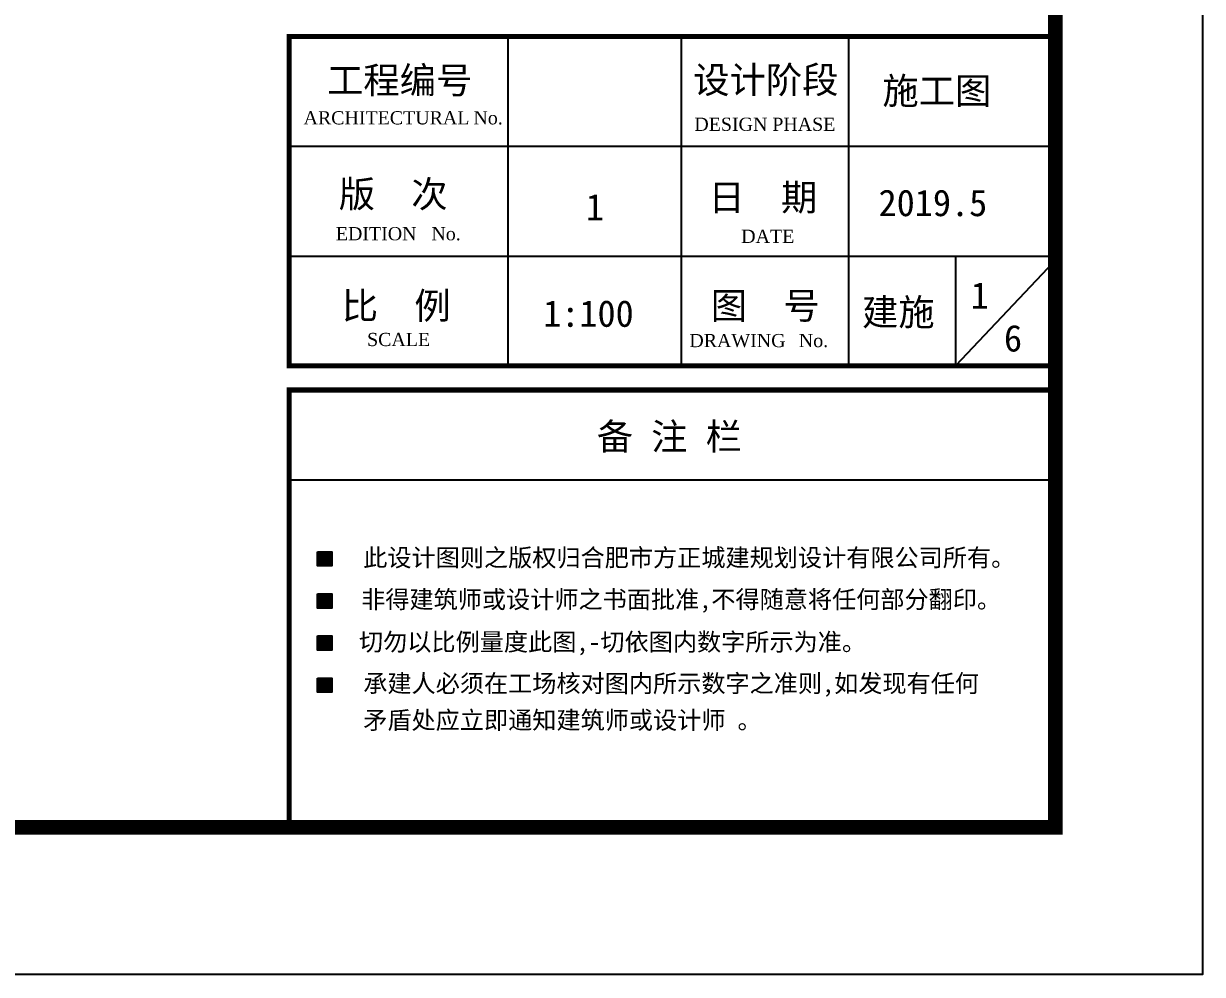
# Model space of a CAD drawing. Extents: x 962303 to 1579583, y -174742 to 224716.
# Drawn here: x 1400623 to 1408633, y 140258 to 146719 of the extents above; entities that cross this region are included whole.
import ezdxf

# ---------------------------------------------------------------- set-up
doc = ezdxf.new("R2010")
doc.units = 0
doc.header["$LTSCALE"] = 1000
doc.header["$MEASUREMENT"] = 0
for name, color, linetype in [('1', 140, 'Continuous'), ('PUB_TEXT', 7, 'Continuous'), ('PUB_TITLE', 4, 'Continuous')]:
    doc.layers.add(name, color=color, linetype=linetype)
doc.styles.add('GHF', font='times.ttf')
doc.styles.add('STYLE1', font='simhei.ttf', dxfattribs={"width": 0.8})

# ---------------------------------------------------------------- blocks, each defined once
blk = doc.blocks.new('*U11')
at = {"layer": 'PUB_TEXT', "style": 'STYLE1'}
blk.add_text('备 注 栏', height=180, dxfattribs=at).set_placement((503975.6, -819746.6))

msp = doc.modelspace()

# ---------------------------------------------------------------- hatches: boundary and pattern name
for points in [[(1402621, 143033.9), (1402717.1, 143033.9), (1402717.1, 143129.9), (1402621, 143129.9)], [(1402621, 142747.9), (1402717.1, 142747.9), (1402717.1, 142843.9), (1402621, 142843.9)], [(1402621, 142462), (1402717.1, 142462), (1402717.1, 142557.9), (1402621, 142557.9)], [(1402621, 142176), (1402717.1, 142176), (1402717.1, 142272), (1402621, 142272)]]:
    msp.add_hatch(color=256).paths.add_polyline_path(points)

# ---------------------------------------------------------------- linework, layer by layer
for points in [[(1402621, 143129.9), (1402717.1, 143129.9), (1402717.1, 143033.9), (1402621, 143033.9)], [(1402621, 142843.9), (1402717.1, 142843.9), (1402717.1, 142747.9), (1402621, 142747.9)], [(1402621, 142557.9), (1402717.1, 142557.9), (1402717.1, 142462), (1402621, 142462)], [(1402621, 142272), (1402717.1, 142272), (1402717.1, 142176), (1402621, 142176)]]:
    msp.add_lwpolyline(points, close=True)
at = {"layer": '1'}
msp.add_line((1402879, 144229.7), (1407660, 144229.7), dxfattribs=at)
at = {"layer": 'PUB_TITLE', "color": 4}
for p, q in [((1402427.9, 146631.9), (1407660, 146631.9)), ((1402427.9, 146631.9), (1407660, 146631.9)), ((1403914.1, 146631.9), (1403914.1, 144393.3)), ((1405091, 146631.9), (1405091, 144393.3)), ((1406228.2, 146631.9), (1406228.2, 144393.3)), ((1402427.9, 145885.7), (1407660, 145885.7)), ((1402427.9, 145139.5), (1407660, 145139.5)), ((1407660, 145139.5), (1406956, 144393.3)), ((1406956, 145139.5), (1406956, 144393.3)), ((1402427.9, 143619.5), (1407660, 143619.5))]:
    msp.add_line(p, q, dxfattribs=at)
at = {"layer": 'PUB_TITLE'}
msp.add_lwpolyline([(1334333.3, 140258.1), (1334333.3, 182258.1), (1408633.3, 182258.1), (1408633.3, 140258.1)], close=True, dxfattribs=at)
at = {"layer": 'PUB_TITLE', "const_width": 100}
msp.add_lwpolyline([(1336833.3, 141258.1), (1407633.3, 141258.1), (1407633.3, 181258.1), (1336833.3, 181258.1)], close=True, dxfattribs=at)
at = {"layer": 'PUB_TITLE', "color": 4, "const_width": 35.2}
msp.add_lwpolyline([(1402427.9, 146631.9), (1407660, 146631.9), (1407660, 144393.3), (1402427.9, 144393.3)], close=True, dxfattribs=at)
msp.add_lwpolyline([(1402427.9, 141267.4), (1402427.9, 144229.7), (1407660, 144229.7), (1407660, 141267.4)], dxfattribs=at)

# ---------------------------------------------------------------- block references
at = {"xscale": 1.005042435135692, "yscale": 1.005042403005064, "zscale": 1.005042410214172}
msp.add_blockref('*U11', (898001.1, 967702.8), dxfattribs=at)

# ---------------------------------------------------------------- texts
at = {"layer": 'PUB_TEXT'}
for s, height, style, p in [('工程编号', 180.91, 'STYLE1', (1402684.9, 146243.9)), (' 设计阶段', 180.91, 'STYLE1', (1405050.4, 146246.2)), ('施工图', 180.91, 'STYLE1', (1406458.5, 146171.9)), ('ARCHITECTURAL', 89.549, 'GHF', (1402525.4, 146034.2)), ('No.', 89.55, 'GHF', (1403680.1, 146034.2)), ('     DESIGN PHASE', 89.549, 'GHF', (1405011.8, 145990.4)), ('版  次', 180.91, 'STYLE1', (1402764.4, 145470.2)), ('日  期', 180.91, 'STYLE1', (1405277.2, 145447.9)), ('1', 180.9, 'STYLE1', (1404443.5, 145381.5)), ('2019.5', 180.91, 'STYLE1', (1406432.7, 145410.7)), ('EDITION', 89.55, 'GHF', (1402744.7, 145246.7)), ('No.', 89.55, 'GHF', (1403394.5, 145246.7)), ('DATE', 89.55, 'GHF', (1405499.6, 145229.1)), ('比  例', 180.91, 'STYLE1', (1402785.2, 144711.4)), ('图  号', 180.91, 'STYLE1', (1405292.9, 144711.6)), ('1', 180.9, 'STYLE1', (1407059.2, 144781.7)), ('1:100', 180.91, 'STYLE1', (1404153.5, 144658.7)), ('建施', 180.91, 'STYLE1', (1406320.2, 144667.8)), ('6', 180.9, 'STYLE1', (1407284.8, 144490.8)), ('SCALE', 89.55, 'GHF', (1402957, 144527.9)), ('DRAWING', 89.55, 'GHF', (1405147, 144520.5)), ('No.', 89.55, 'GHF', (1405891, 144520.5))]:
    msp.add_text(s, height=height, dxfattribs=dict(at, style=style)).set_placement(p)
at = {"layer": 'PUB_TEXT', "style": 'STYLE1', "width": 1}
for s, p in [('此设计图则之版权归合肥市方正城建规划设计有限公司所有。', (1402931, 143030.2)), ('非得建筑师或设计师之书面批准,不得随意将任何部分翻印。', (1402916.9, 142746.4)), ('切勿以比例量度此图,-切依图内数字所示为准。', (1402902.1, 142457.3)), ('承建人必须在工场核对图内所示数字之准则,如发现有任何', (1402931, 142175.6)), ('矛盾处应立即通知建筑师或设计师 。', (1402931, 141926.1))]:
    msp.add_text(s, height=120.304, dxfattribs=at).set_placement(p)

doc.saveas('drawing.dxf')
